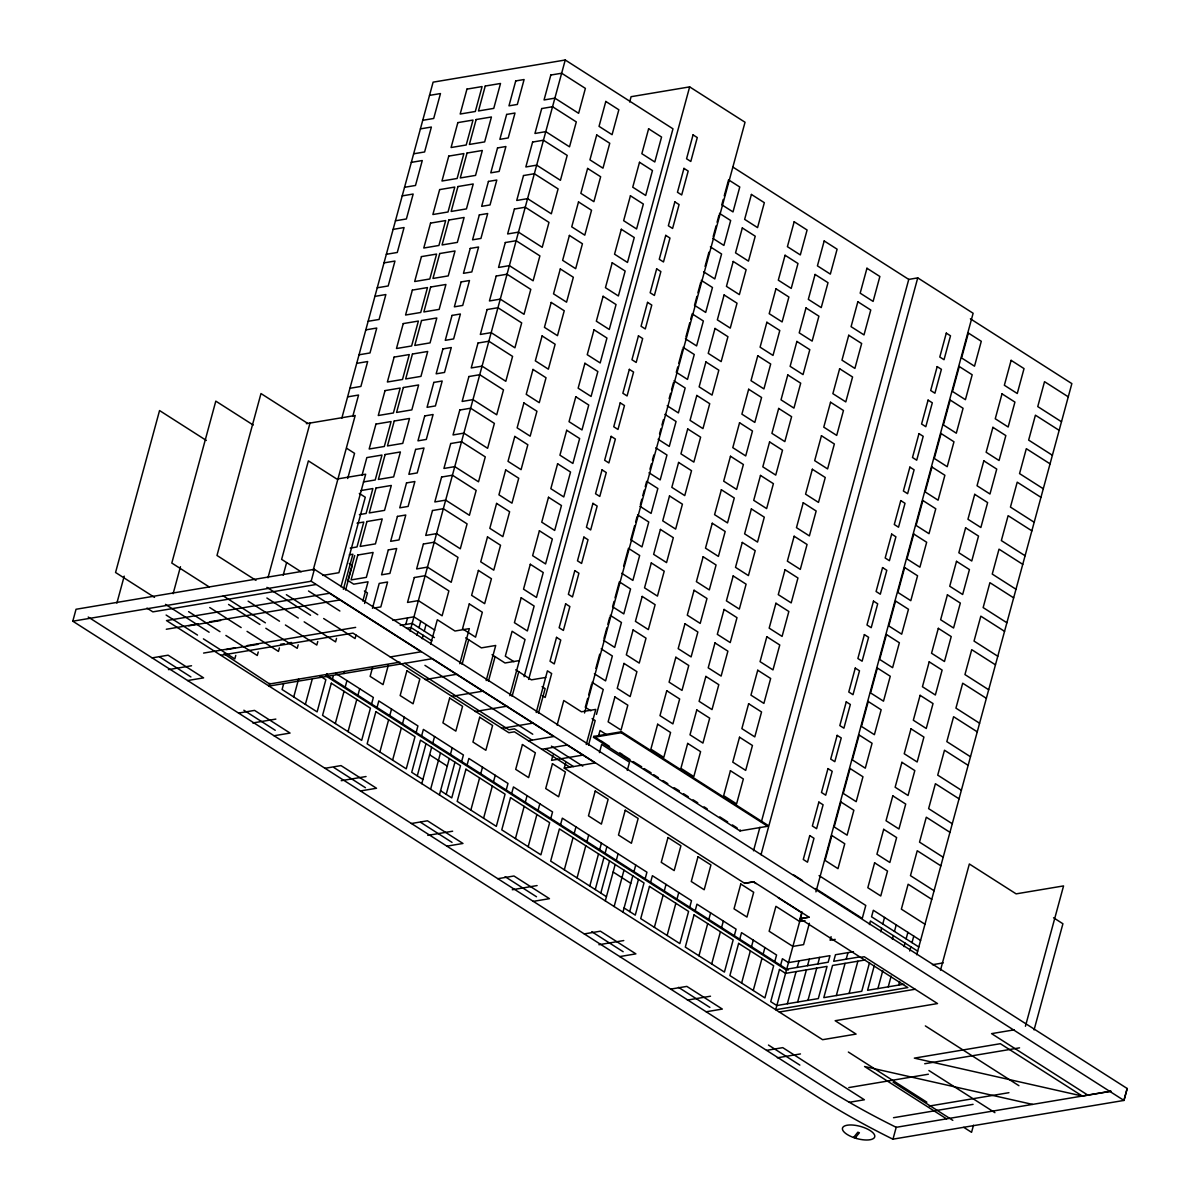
<?xml version="1.0" encoding="UTF-8"?>
<svg xmlns="http://www.w3.org/2000/svg" width="1200" height="1200" viewBox="0 0 1200 1200"><rect width="100%" height="100%" fill="white"/><g stroke="black" fill="none" stroke-linecap="round" stroke-linejoin="round"><path stroke-width="1.5" d="M72.795 621.195L76.035 609.27L314.385 569.31L1127.19 1088.505L1123.95 1100.43L892.875 1139.175A472.71 179.37 15.2 0 1 818.01 1097.205L72.795 621.195L311.16 581.235L1123.95 1100.43L1127.19 1088.505M116.88 603.12L124.215 576.135M173.13 593.7L180.465 566.7M235.77 655.41L234.81 658.92L203.415 638.865M267.975 577.785L310.02 423.06M258.24 651.99L257.28 655.5L225.885 635.445M283.185 575.205L286.59 562.68M269.79 683.295L269.04 686.07L432.06 658.74L553.8 736.515L528.435 740.76M279.405 647.91L278.445 651.42L247.05 631.365M341.805 418.23L433.11 82.155L565.245 60L672.975 128.82L524.13 676.68M352.755 416.385L358.56 395.04L347.61 396.87M313.155 570.225L355.2 415.485L306.36 423.675M311.16 581.235L314.385 569.31M283.545 684.15L282.09 689.52L317.115 711.885L325.86 679.695L319.98 675.96M298.185 644.82L297.225 648.33L265.83 628.26M347.715 478.515L354.555 453.33L346.755 448.35M293.73 696.96L298.59 679.08M361.995 475.395L366.84 457.59L381.975 455.055L375.21 479.97L363.435 481.935M317.76 641.535L316.8 645.045L285.405 624.99M305.37 704.4L312.18 679.365M340.965 586.755L365.28 497.235L359.295 493.41M343.35 589.32L352.89 554.235L349.305 554.835M354.675 555.555L347.91 580.47L353.715 584.175L368.055 581.775L362.82 601.065M345.615 589.98L352.275 565.425L349.23 563.475M326.205 676.485L326.955 673.71M336.525 638.385L335.58 641.895L304.17 621.84M332.445 679.02L333.33 675.735M343.995 673.515L344.565 671.415M356.01 635.055L355.065 638.565L323.655 618.51M364.59 603.48L367.455 592.95L364.395 591M335.31 723.51L344.055 691.32M345.18 687.15L346.965 680.595M372.45 608.325L379.215 583.41L387.585 582L380.82 606.915L374.115 608.04M348.045 731.64L356.79 699.465M357.915 695.295L359.7 688.725M372.54 667.515L370.14 676.38L383.055 684.63L388.35 665.13M371.565 704.01L373.35 697.455L335.64 673.365M377.025 707.49L378.81 700.935L417.915 725.925L416.145 732.48M405.765 624.465L407.55 617.91M410.07 631.14L565.245 60M379.875 751.98L388.62 719.805M389.76 715.62L391.545 709.065M416.925 635.355L417.855 631.92M418.995 627.72L420.765 621.18M422.205 638.7L423.135 635.265M424.275 631.095L426.045 624.555M392.61 760.125L401.355 727.935M402.495 723.765L404.28 717.21M430.65 644.31L437.325 619.74L454.98 631.02L469.335 628.62L459.795 663.705M421.605 735.96L423.375 729.405L463.41 754.98L461.625 761.535M417.27 775.875L426.015 743.685M421.77 783.645L431.655 747.285M432.795 743.115L434.565 736.56M462.06 664.365L468.72 639.795M430.605 789.285L440.475 752.925M439.425 794.925L449.31 758.565M450.435 754.38L452.22 747.825M629.67 101.985L631.095 96.69L689.655 86.88L745.035 122.25L584.535 712.995M446.205 794.355L454.95 762.165M486.18 680.55L495.72 645.465L481.365 647.88L465.675 637.845M488.43 681.21L495.105 656.655M467.085 765.015L468.87 758.46L507.99 783.45L506.205 790.005M470.85 810.105L479.595 777.915M480.735 773.745L482.505 767.175M509.835 695.67L525.045 639.525L512.1 631.26L505.32 656.175L513.96 661.68M512.085 696.33L518.76 671.76M483.585 818.235L492.33 786.045M493.47 781.875L495.255 775.32M528.66 679.425L689.655 86.88M511.665 793.5L513.45 786.945L552.555 811.935L550.785 818.49M536.22 712.515L547.425 670.845L551.655 673.545L545.175 697.44L542.355 695.64M538.47 713.175L545.145 688.62L542.085 686.67M515.43 838.575L524.175 806.385M525.3 802.215L527.085 795.66M557.1 725.085L563.775 700.515L581.43 711.795L595.785 709.395L586.26 744.48M552.99 755.085L551.565 760.335L583.395 755.01M528.165 846.705L536.91 814.515M538.05 810.345L539.82 803.79M801.93 911.82L800.055 918.72L809.04 917.175L753.66 881.805L744.675 883.35L564.27 768.12L565.665 762.975M587.715 698.355L585.285 707.25L590.88 710.82M588.675 694.8L591.585 684.12M595.845 668.415L599.715 654.18M603.975 638.475L606.885 627.795M607.845 624.24L609.78 617.115M614.04 601.425L612.6 606.765L623.79 613.905L630.555 588.99L619.365 581.835L615.015 597.855M623.625 566.145L628.47 548.34L639.66 555.495L632.88 580.41L621.69 573.255M634.665 525.525L630.795 539.76L641.985 546.915L648.765 522L637.575 514.845M635.64 521.97L637.08 516.63M640.38 504.48L641.835 499.14M642.795 495.585L644.25 490.245M645.225 486.69L646.665 481.35L657.855 488.49L651.09 513.405L639.9 506.265M649.965 469.2L651.42 463.86M652.38 460.305L653.835 454.965M659.55 433.92L661.005 428.595M661.965 425.025L663.42 419.685M669.135 398.655L670.59 393.315M671.55 389.745L673.485 382.635M677.76 366.93L676.305 372.27L687.495 379.41L694.26 354.495L683.07 347.355M678.72 363.375L682.59 349.14M685.89 336.99L689.76 322.755M690.72 319.2L692.175 313.86L703.365 321L696.6 345.915L685.41 338.775M696.93 296.37L694.515 305.28L705.69 312.42L712.47 287.505L701.28 280.365M697.89 292.815L700.8 282.135M705.06 266.43L708.93 252.195M713.19 236.49L716.1 225.825M717.06 222.255L718.995 215.145M723.255 199.44L721.815 204.78L733.005 211.92L739.77 187.005L728.58 179.865L724.23 195.885M560.55 824.715L562.32 818.16L646.935 872.205L645.15 878.76M596.475 714.405L603.255 689.49L592.065 682.335M588.51 745.14L595.185 720.57L592.125 718.62M593.535 737.355L593.805 736.395L621.465 731.76L767.925 825.315L767.67 826.275L740.01 830.91L593.535 737.355L621.21 732.705L767.67 826.275M598.665 735.435L600.015 730.5L606.285 734.505M564.315 869.805L573.06 837.615M574.185 833.445L575.97 826.875M599.445 752.61L601.665 744.435L629.505 762.21L627.285 770.385M577.05 877.935L585.795 845.745M586.92 841.575L588.705 835.02M621.21 732.705L621.465 731.76M589.785 886.065L598.53 853.875M599.67 849.705L601.44 843.15M595.245 889.56L603.99 857.37M605.115 853.2L606.9 846.645M600.795 893.1L609.54 860.91M605.295 900.87L615.18 864.51M616.305 860.34L618.09 853.785M614.13 906.51L624 870.15M622.95 912.15L632.82 875.79M633.96 871.62L635.745 865.065M629.715 911.58L638.46 879.39M650.61 882.255L652.395 875.7L691.5 900.69L689.73 907.245M654.375 927.33L663.12 895.14M664.26 890.97L666.03 884.415M667.11 935.46L675.855 903.27M676.995 899.1L678.765 892.545M695.19 910.725L696.96 904.17L736.08 929.16L734.295 935.715M698.955 955.8L707.7 923.61M708.825 919.44L710.61 912.885M740.01 830.91L740.265 829.95M711.69 963.945L720.435 931.755M721.56 927.585L723.345 921.03M753.51 850.8L759.9 827.295M761.37 821.865L908.76 279.42L917.745 277.875L973.125 313.26L815.925 891.87M761.025 854.685L917.745 277.875M739.755 939.195L741.54 932.64L776.565 955.02L774.78 961.575M741.615 983.055L750.36 950.865M751.5 946.695L753.285 940.14M753.255 990.495L762 958.305M763.14 954.135L764.925 947.58M780.6 965.295L782.385 958.74L788.49 962.625L829.965 955.665L828.18 962.22L786.705 969.18M787.335 1003.785L796.08 971.595M797.205 967.425L798.99 960.87M809.385 923.265L803.58 944.625L792.885 946.425L769.14 931.245L775.92 906.33L799.665 921.51L805.005 920.61M797.655 1002.045L806.4 969.855M807.54 965.685L809.31 959.13M807.975 1000.32L816.72 968.13M817.86 963.96L819.645 957.405M831.075 936.675L830.1 940.245L835.2 939.39M836.325 995.55L845.07 963.36M846.195 959.19L847.98 952.635M849.12 993.405L857.865 961.2M869.445 924.555L870.42 920.985L917.67 951.15M869.52 962.655L861.75 991.29L823.8 997.65L832.545 965.46L865.08 959.985M880.665 931.725L881.64 928.14M882.78 923.97L884.55 917.445M874.395 965.25L867.585 990.3L903.81 984.225M877.905 988.575L882.78 970.68M892.35 939.18L893.31 935.595M894.45 931.425L896.22 924.9M888.24 986.835L891.15 976.095M904.035 946.65L905.01 943.065M906.12 938.88L907.905 932.355M898.695 985.08L899.67 981.495M909.72 951L910.845 946.83M911.985 942.63L913.77 936.105M916.695 954.735L1071.855 383.61L970.38 318.795M892.965 1139.22L896.205 1127.31L1111.08 1091.205L1082.31 1096.05L914.34 1058.13L1000.35 1043.7L1082.31 1096.05M940.5 970.125L969.345 863.985L1016.13 893.865L1063.56 885.915L1025.43 1026.255M973.5 1125.195L971.565 1132.32L963.75 1127.34M1034.07 1029.9L1062.915 923.76L1053.555 917.775M853.545 1137.51L857.835 1132.215L859.395 1132.755L855.105 1138.035M429.525 95.385L440.475 93.555L433.695 118.47L422.745 120.3M420.42 128.88L431.37 127.05L424.605 151.965L413.655 153.795M411.315 162.375L422.265 160.545L415.5 185.46L404.55 187.29M402.21 195.885L413.16 194.04L406.395 218.955L395.445 220.8M393.12 229.38L404.07 227.55L397.29 252.465L386.34 254.295M384.015 262.875L394.965 261.045L388.2 285.96L377.25 287.79M374.91 296.37L385.86 294.54L379.095 319.455L368.145 321.285M365.805 329.88L376.755 328.035L369.99 352.95L359.04 354.795M356.715 363.375L367.665 361.53L360.885 386.445L349.935 388.29M361.095 490.53L372.87 488.55L366.105 513.465L359.385 514.59M357.045 523.185L363.78 522.045L357 546.96L350.28 548.1M322.695 575.415L338.91 572.7L365.67 474.225L336.84 479.055L308.385 460.875L281.625 559.365L301.095 571.8M315.885 584.535L152.865 611.865L146.955 608.1M209.925 621.75L340.5 599.85M166.305 629.25L198.12 623.91M188.76 625.83L220.59 620.49M152.145 657.885L168.105 655.2L203.595 677.865L187.62 680.55M392.835 620.385L413.955 616.83L434.79 630.135M203.595 653.07L235.425 647.745M247.23 645.57L355.665 627.39M226.065 649.65L257.895 644.325M280.545 644.295L284.19 643.695M287.85 643.08L291.495 642.465M220.815 655.275L352.95 633.12L508.89 732.735L514.425 731.805L569.805 767.19M400.245 625.395L412.185 623.385L434.46 637.605M406.575 628.32L411.045 627.57L431.88 640.845M168.435 669.63L191.535 665.76M390.255 656.955L421.14 651.765L329.535 593.25L166.5 620.58L822.615 1039.695L856.095 1034.085L835.17 1020.72L937.515 1003.56L864.225 956.745L860.535 957.36M399.9 662.145L269.595 683.985L223.95 653.79M519.375 660.585L505.02 662.985L492.06 654.705M425.115 679.56L456.945 674.235M238.56 713.085L254.565 710.4L290.055 733.065L274.05 735.75M252.765 722.97L275.85 719.1M545.745 677.43L531.405 679.845L515.715 669.81M451.5 696.42L483.33 691.08M475.155 711.525L506.97 706.185M501.54 728.385L533.355 723.045M324.99 768.3L341.01 765.6L376.515 788.265L360.465 790.95M341.22 780.69L366.045 776.535M541.815 749.295L567.165 745.05L595.17 762.93L564.27 768.12M411.405 823.5L427.47 820.8L462.96 843.465L446.895 846.165M427.8 835.365L452.625 831.21M497.835 878.7L513.96 876L549.45 898.665L533.31 901.365M512.28 889.74L537.105 885.57M744.63 883.32L753.66 881.805M584.265 933.915L600.405 931.2L635.895 953.865L619.74 956.58M598.92 944.715L623.76 940.56M809.085 917.205L800.055 918.72L907.83 987.57L775.695 1009.725L801.99 912.915L778.245 897.75M853.455 951.72L835.47 954.735L833.685 961.29L859.005 957.03M670.68 989.115L686.835 986.4L722.325 1009.065L706.17 1011.78M687.405 1000.08L710.505 996.21M932.445 964.71L943.2 962.91M779.28 1012.02L915.105 989.25M766.575 1050.36L782.745 1047.645L864.375 1099.77L849.315 1102.29M777.375 1057.8L800.46 1053.93M1014.33 1029.825L991.575 1033.635L1087.815 1095.105M924.72 1063.74L1019.565 1047.84M848.805 1087.575L928.365 1074.225M929.355 1106.04L1008.93 1092.69M893.52 1117.71L973.08 1104.36M1032.54 1104.405L864.57 1066.5L946.53 1118.85M733.065 167.19L908.76 279.42M1068.27 396.84L1044.525 381.675L1037.76 406.59L1061.49 421.755M719.475 213.36L730.665 220.515L723.9 245.43L712.71 238.275M1059.165 430.35L1035.42 415.185L1028.655 440.1L1052.4 455.265M710.385 246.855L721.575 254.01L714.795 278.925L703.605 271.77M1050.06 463.845L1026.315 448.68L1019.55 473.595L1043.295 488.76M1040.955 497.34L1017.225 482.175L1010.445 507.09L1034.19 522.255M1031.865 530.835L1008.12 515.67L1001.355 540.585L1025.085 555.75M1022.76 564.345L999.015 549.165L992.25 574.08L1015.995 589.26M673.98 380.85L685.17 388.005L678.39 412.92L667.2 405.765M1013.655 597.84L989.91 582.675L983.145 607.59L1006.89 622.755M664.875 414.345L676.065 421.5L669.285 446.415L658.11 439.26M1004.55 631.335L980.82 616.17L974.04 641.085L997.785 656.25M655.77 447.855L666.96 454.995L660.195 479.91L649.005 472.77M995.46 664.83L971.715 649.665L964.95 674.58L988.68 689.745M986.355 698.325L962.7 683.22L955.935 708.135L979.59 723.24M977.25 731.835L953.595 716.715L946.83 741.63L970.485 756.75M968.145 765.33L944.49 750.225L937.725 775.14L961.38 790.245M959.055 798.825L935.4 783.72L928.62 808.635L952.275 823.74M610.26 615.345L621.45 622.485L614.685 647.4L603.495 640.26M949.95 832.32L926.295 817.215L919.53 842.13L943.185 857.235M307.77 423.435L260.985 393.555L216.99 555.48L255.975 580.38M253.23 425.04L215.805 401.13L171.81 563.055L209.235 586.965M601.17 648.84L612.345 655.98L605.58 680.895L594.39 673.755M940.845 865.83L917.235 850.74L910.47 875.655L934.08 890.745M931.74 899.325L908.13 884.235L901.365 909.15L924.975 924.24M206.34 440.445L159.555 410.55L115.56 572.49L154.545 597.39M819.075 875.61L865.785 905.46L862.275 918.405L815.55 888.555M920.58 940.455L873.33 910.275L871.56 916.8L918.795 946.98M593.805 736.395L600.105 740.415M600.915 740.73L609.555 746.46M619.725 752.76L622.875 754.755M623.73 755.505L630.03 759.54M633.18 761.55L641.685 766.785M644.205 768.585L651.105 772.8M653.64 774.63L658.365 777.645M663.09 780.66L667.815 783.675M674.115 787.695L679.335 790.83M683.565 793.74L688.29 796.755M693.015 799.77L697.74 802.785M704.04 806.82L707.19 808.83M719.79 816.87L727.665 821.91M732.39 824.925L737.115 827.94M793.275 874.65L802.515 880.545M308.49 590.97L339.885 611.025M424.935 665.355L532.755 734.235M551.385 746.13L582.78 766.185M532.125 740.145L514.47 728.865L508.95 729.795L404.85 663.3M545.505 748.68L573.495 766.56M753.18 881.745L756.045 883.575M286.365 594.69L317.76 614.745M266.895 587.355L310.56 615.255M266.88 598.005L298.275 618.075M925.35 1025.91L1018.92 1085.685M248.115 601.155L279.51 621.21M223.275 595.935L265.38 622.83M228.54 604.44L259.935 624.495M327.495 675.855L788.13 970.095M325.665 675.795L786.285 970.035M209.745 607.53L241.155 627.585M928.905 1070.52L994.92 1112.67M429.615 754.8L447.27 766.065M613.14 872.025L630.78 883.305M188.58 611.625L219.99 631.68M165.465 604.365L209.13 632.25M166.125 615.045L197.52 635.1M422.91 779.475L411.72 772.32L420.465 740.145L460.5 765.705L451.755 797.895L440.565 790.74M606.435 896.7L550.665 861.075L559.41 828.9L644.01 882.945L635.265 915.12L624.075 907.98M848.355 1052.04L926.85 1102.185M893.07 1082.175L952.815 1120.35M420.63 822.33L452.025 842.385M591.75 931.68L623.16 951.735M505.11 876.69L536.505 896.76M678.495 987.345L709.89 1007.4M334.05 767.655L365.445 787.71M768.465 1045.05L799.86 1065.105M243.855 710.22L275.25 730.29M159.525 656.88L190.92 676.935M88.215 617.04L821.25 1085.295A473.01 179.49 15.2 0 0 844.77 1099.665L850.89 1103.205A473.01 179.49 15.2 0 0 896.205 1127.31M375.945 424.095L369.165 449.01L384.315 446.475L391.08 421.56L375.945 424.095M385.035 390.6L378.27 415.515L393.405 412.965L400.185 388.05L385.035 390.6M394.14 357.09L387.375 382.005L402.51 379.47L409.275 354.555L394.14 357.09M403.245 323.595L396.48 348.51L411.615 345.975L418.38 321.06L403.245 323.595M412.35 290.1L405.57 315.015L420.72 312.48L427.485 287.565L412.35 290.1M421.44 256.605L414.675 281.52L429.81 278.985L436.59 254.07L421.44 256.605M430.545 223.11L423.78 248.025L438.915 245.475L445.68 220.56L430.545 223.11M439.65 189.6L432.885 214.515L448.02 211.98L454.785 187.065L439.65 189.6M448.755 156.105L441.975 181.02L457.125 178.485L463.89 153.57L448.755 156.105M457.845 122.61L451.08 147.525L466.215 144.99L472.995 120.075L457.845 122.61M466.95 89.115L460.185 114.03L475.32 111.48L482.085 86.565L466.95 89.115M357.825 555.015L351.06 579.93L366.345 577.365L373.11 552.45L357.825 555.015M366.93 521.52L360.165 546.435L375.435 543.87L382.215 518.955L366.93 521.52M376.035 488.025L369.27 512.94L384.54 510.375L391.305 485.46L376.035 488.025M385.14 454.53L378.36 479.445L393.645 476.88L400.41 451.965L385.14 454.53M394.23 421.02L387.465 445.935L402.75 443.385L409.515 418.47L394.23 421.02M403.335 387.525L396.57 412.44L411.84 409.875L418.62 384.96L403.335 387.525M412.44 354.03L405.675 378.945L420.945 376.38L427.71 351.465L412.44 354.03M421.545 320.535L414.765 345.45L430.05 342.885L436.815 317.97L421.545 320.535M430.635 287.025L423.87 311.94L439.155 309.39L445.92 284.475L430.635 287.025M439.74 253.53L432.975 278.445L448.245 275.895L455.025 250.965L439.74 253.53M448.845 220.035L442.08 244.95L457.35 242.385L464.115 217.47L448.845 220.035M457.95 186.54L451.17 211.455L466.455 208.89L473.22 183.975L457.95 186.54M467.04 153.045L460.275 177.96L475.56 175.395L482.325 150.48L467.04 153.045M476.145 119.535L469.38 144.45L484.65 141.9L491.43 116.985L476.145 119.535M485.25 86.04L478.485 110.955L493.755 108.39L500.52 83.475L485.25 86.04M331.305 683.19L322.56 715.38L361.68 740.37L370.425 708.18L331.305 683.19M388.32 549.9L381.555 574.815L389.91 573.42L396.69 548.505L388.32 549.9M397.425 516.405L390.645 541.32L399.015 539.925L405.78 515.01L397.425 516.405M406.515 482.91L399.75 507.825L408.12 506.43L414.885 481.515L406.515 482.91M415.62 449.415L408.855 474.33L417.225 472.92L423.99 448.005L415.62 449.415M424.725 415.92L417.96 440.835L426.315 439.425L433.095 414.51L424.725 415.92M433.83 382.41L427.05 407.325L435.42 405.93L442.185 381.015L433.83 382.41M442.92 348.915L436.155 373.83L444.525 372.435L451.29 347.52L442.92 348.915M452.025 315.42L445.26 340.335L453.63 338.925L460.395 314.01L452.025 315.42M461.13 281.925L454.365 306.84L462.72 305.43L469.5 280.515L461.13 281.925M470.235 248.415L463.455 273.33L471.825 271.935L478.59 247.02L470.235 248.415M479.325 214.92L472.56 239.835L480.93 238.44L487.695 213.525L479.325 214.92M488.43 181.425L481.665 206.34L490.035 204.945L496.8 180.03L488.43 181.425M497.535 147.93L490.77 172.845L499.125 171.435L505.905 146.52L497.535 147.93M506.64 114.435L499.86 139.35L508.23 137.94L514.995 113.025L506.64 114.435M515.73 80.925L508.965 105.84L517.335 104.445L524.1 79.53L515.73 80.925M375.885 711.66L367.14 743.85L406.26 768.84L415.005 736.65L375.885 711.66M414.3 577.53L407.52 602.445L418.365 600.615L442.11 615.795L448.875 590.88L425.13 575.7L414.3 577.53M423.39 544.02L416.625 568.935L427.47 567.12L451.215 582.285L457.98 557.37L434.235 542.205L423.39 544.02M432.495 510.525L425.73 535.44L436.56 533.625L460.305 548.79L467.085 523.875L443.34 508.71L432.495 510.525M441.6 477.03L434.82 501.945L445.665 500.13L469.41 515.295L476.175 490.38L452.445 475.215L441.6 477.03M450.705 443.535L443.925 468.45L454.77 466.635L478.515 481.8L485.28 456.885L461.535 441.72L450.705 443.535M459.795 410.04L453.03 434.955L463.875 433.125L487.62 448.305L494.385 423.39L470.64 408.21L459.795 410.04M468.9 376.53L462.135 401.445L472.965 399.63L496.71 414.795L503.49 389.88L479.745 374.715L468.9 376.53M478.005 343.035L471.225 367.95L482.07 366.135L505.815 381.3L512.58 356.385L488.85 341.22L478.005 343.035M487.11 309.54L480.33 334.455L491.175 332.64L514.92 347.805L521.685 322.89L497.94 307.725L487.11 309.54M496.2 276.045L489.435 300.96L500.28 299.13L524.025 314.31L530.79 289.395L507.045 274.215L496.2 276.045M505.305 242.535L498.54 267.45L509.37 265.635L533.115 280.8L539.895 255.885L516.15 240.72L505.305 242.535M514.41 209.04L507.63 233.955L518.475 232.14L542.22 247.305L548.985 222.39L525.255 207.225L514.41 209.04M523.515 175.545L516.735 200.46L527.58 198.645L551.325 213.81L558.09 188.895L534.345 173.73L523.515 175.545M532.605 142.05L525.84 166.965L536.685 165.15L560.43 180.315L567.195 155.4L543.45 140.235L532.605 142.05M541.71 108.555L534.945 133.47L545.79 131.64L569.52 146.82L576.3 121.905L552.555 106.725L541.71 108.555M550.815 75.045L544.05 99.96L554.88 98.145L578.625 113.31L585.39 88.395L561.66 73.23L550.815 75.045M406.905 670.74L400.155 695.55L413.085 703.8L419.82 679.005L406.905 670.74M469.29 603.915L462.525 628.83L475.56 637.155L482.325 612.24L469.29 603.915M478.395 570.42L471.615 595.335L484.665 603.66L491.43 578.745L478.395 570.42M487.5 536.91L480.72 561.825L493.755 570.165L500.535 545.25L487.5 536.91M496.59 503.415L489.825 528.33L502.86 536.655L509.625 511.74L496.59 503.415M505.695 469.92L498.93 494.835L511.965 503.16L518.73 478.245L505.695 469.92M514.8 436.425L508.02 461.34L521.07 469.665L527.835 444.75L514.8 436.425M523.905 402.93L517.125 427.845L530.16 436.17L536.94 411.255L523.905 402.93M532.995 369.42L526.23 394.335L539.265 402.675L546.03 377.76L532.995 369.42M542.1 335.925L535.335 360.84L548.37 369.165L555.135 344.25L542.1 335.925M551.205 302.43L544.44 327.345L557.475 335.67L564.24 310.755L551.205 302.43M560.31 268.935L553.53 293.85L566.565 302.175L573.345 277.26L560.31 268.935M569.4 235.425L562.635 260.34L575.67 268.68L582.435 243.765L569.4 235.425M578.505 201.93L571.74 226.845L584.775 235.17L591.54 210.255L578.505 201.93M587.61 168.435L580.845 193.35L593.88 201.675L600.645 176.76L587.61 168.435M596.715 134.94L589.935 159.855L602.97 168.18L609.75 143.265L596.715 134.94M605.805 101.445L599.04 126.36L612.075 134.685L618.84 109.77L605.805 101.445M449.655 698.055L442.92 722.865L455.835 731.115L462.57 706.305L449.655 698.055M479.685 717.24L472.935 742.035L485.85 750.285L492.6 725.49L479.685 717.24M465.945 769.2L457.2 801.375L496.32 826.365L505.065 794.175L465.945 769.2M521.205 597.765L514.425 622.68L527.37 630.945L534.135 606.03L521.205 597.765M530.295 564.255L523.53 589.17L536.475 597.45L543.24 572.535L530.295 564.255M539.4 530.76L532.635 555.675L545.58 563.94L552.345 539.025L539.4 530.76M548.505 497.265L541.74 522.18L554.67 530.445L561.45 505.53L548.505 497.265M557.61 463.77L550.83 488.685L563.775 496.95L570.54 472.035L557.61 463.77M566.7 430.275L559.935 455.19L572.88 463.455L579.645 438.54L566.7 430.275M575.805 396.765L569.04 421.68L581.985 429.945L588.75 405.03L575.805 396.765M584.91 363.27L578.145 388.185L591.075 396.45L597.855 371.535L584.91 363.27M594.015 329.775L587.235 354.69L600.18 362.955L606.945 338.04L594.015 329.775M603.105 296.28L596.34 321.195L609.285 329.46L616.05 304.545L603.105 296.28M612.21 262.77L605.445 287.685L618.39 295.965L625.155 271.05L612.21 262.77M621.315 229.275L614.55 254.19L627.48 262.455L634.26 237.54L621.315 229.275M630.42 195.78L623.64 220.695L636.585 228.96L643.35 204.045L630.42 195.78M639.51 162.285L632.745 187.2L645.69 195.465L652.455 170.55L639.51 162.285M648.615 128.79L641.85 153.705L654.795 161.97L661.56 137.055L648.615 128.79M522.435 744.555L515.7 769.35L528.615 777.6L535.35 752.805L522.435 744.555M510.525 797.67L501.78 829.86L540.9 854.85L549.645 822.66L510.525 797.67M556.53 637.35L550.035 661.23L554.265 663.93L560.76 640.05L556.53 637.35M565.635 603.855L559.14 627.735L563.37 630.435L569.865 606.555L565.635 603.855M574.815 570.615L568.38 594.33L572.475 596.94L578.91 573.225L574.815 570.615M583.92 537.105L577.485 560.82L581.58 563.445L588.015 539.73L583.92 537.105M592.935 503.355L586.44 527.25L590.67 529.95L597.165 506.055L592.935 503.355M602.04 469.86L595.545 493.74L599.775 496.44L606.27 472.56L602.04 469.86M611.145 436.35L604.65 460.245L608.88 462.945L615.375 439.05L611.145 436.35M620.235 402.855L613.755 426.75L617.985 429.45L624.465 405.555L620.235 402.855M629.34 369.36L622.86 393.255L627.075 395.955L633.57 372.06L629.34 369.36M638.445 335.865L631.95 359.745L636.18 362.445L642.675 338.565L638.445 335.865M647.55 302.37L641.055 326.25L645.285 328.95L651.78 305.07L647.55 302.37M656.655 268.86L650.16 292.755L654.39 295.455L660.87 271.56L656.655 268.86M665.745 235.365L659.265 259.26L663.48 261.96L669.975 238.065L665.745 235.365M674.85 201.87L668.355 225.765L672.585 228.465L679.08 204.57L674.85 201.87M683.955 168.375L677.46 192.255L681.69 194.955L688.185 171.075L683.955 168.375M693.06 134.865L686.565 158.76L690.795 161.46L697.275 137.565L693.06 134.865M552.45 763.725L545.715 788.535L558.63 796.785L565.38 771.975L552.45 763.725M614.895 696.93L608.13 721.845L621.045 730.095L627.81 705.18L614.895 696.93M624 663.42L617.235 688.335L630.15 696.585L636.915 671.67L624 663.42M633.105 629.925L626.325 654.84L639.24 663.09L646.02 638.175L633.105 629.925M642.195 596.43L635.43 621.345L648.345 629.595L655.125 604.68L642.195 596.43M651.3 562.935L644.535 587.85L657.45 596.1L664.215 571.185L651.3 562.935M660.405 529.425L653.64 554.34L666.555 562.605L673.32 537.69L660.405 529.425M669.51 495.93L662.73 520.845L675.645 529.095L682.425 504.18L669.51 495.93M678.6 462.435L671.835 487.35L684.75 495.6L691.53 470.685L678.6 462.435M687.705 428.94L680.94 453.855L693.855 462.105L700.62 437.19L687.705 428.94M696.81 395.445L690.045 420.36L702.96 428.61L709.725 403.695L696.81 395.445M705.915 361.935L699.135 386.85L712.05 395.1L718.83 370.185L705.915 361.935M715.005 328.44L708.24 353.355L721.155 361.605L727.935 336.69L715.005 328.44M724.11 294.945L717.345 319.86L730.26 328.11L737.025 303.195L724.11 294.945M733.215 261.45L726.45 286.365L739.365 294.615L746.13 269.7L733.215 261.45M742.32 227.94L735.54 252.855L748.47 261.12L755.235 236.205L742.32 227.94M751.41 194.445L744.645 219.36L757.56 227.61L764.34 202.695L751.41 194.445M595.215 791.04L588.48 815.835L601.395 824.1L608.13 799.29L595.215 791.04M625.23 810.21L618.495 835.02L631.41 843.27L638.145 818.46L625.23 810.21M657.66 724.23L650.88 749.145L663.795 757.41L670.575 732.495L657.66 724.23M666.75 690.735L659.985 715.65L672.9 723.9L679.665 698.985L666.75 690.735M675.855 657.24L669.09 682.155L682.005 690.405L688.77 665.49L675.855 657.24M684.96 623.745L678.18 648.66L691.11 656.91L697.875 631.995L684.96 623.745M694.065 590.25L687.285 615.165L700.2 623.415L706.98 598.5L694.065 590.25M703.155 556.74L696.39 581.655L709.305 589.905L716.07 564.99L703.155 556.74M712.26 523.245L705.495 548.16L718.41 556.41L725.175 531.495L712.26 523.245M721.365 489.75L714.585 514.665L727.515 522.915L734.28 498L721.365 489.75M730.47 456.255L723.69 481.17L736.605 489.42L743.385 464.505L730.47 456.255M739.56 422.745L732.795 447.66L745.71 455.925L752.475 431.01L739.56 422.745M748.665 389.25L741.9 414.165L754.815 422.415L761.58 397.5L748.665 389.25M757.77 355.755L751.005 380.67L763.92 388.92L770.685 364.005L757.77 355.755M766.875 322.26L760.095 347.175L773.01 355.425L779.79 330.51L766.875 322.26M775.965 288.765L769.2 313.68L782.115 321.93L788.895 297.015L775.965 288.765M785.07 255.255L778.305 280.17L791.22 288.42L797.985 263.505L785.07 255.255M794.175 221.76L787.41 246.675L800.325 254.925L807.09 230.01L794.175 221.76M687.675 743.415L680.91 768.33L693.825 776.58L700.59 751.665L687.675 743.415M696.78 709.92L690 734.835L702.93 743.085L709.695 718.17L696.78 709.92M705.87 676.41L699.105 701.325L712.02 709.59L718.8 684.675L705.87 676.41M714.975 642.915L708.21 667.83L721.125 676.08L727.89 651.165L714.975 642.915M724.08 609.42L717.315 634.335L730.23 642.585L736.995 617.67L724.08 609.42M733.185 575.925L726.405 600.84L739.335 609.09L746.1 584.175L733.185 575.925M742.275 542.43L735.51 567.345L748.425 575.595L755.205 550.68L742.275 542.43M751.38 508.92L744.615 533.835L757.53 542.085L764.295 517.17L751.38 508.92M760.485 475.425L753.72 500.34L766.635 508.59L773.4 483.675L760.485 475.425M769.59 441.93L762.81 466.845L775.74 475.095L782.505 450.18L769.59 441.93M778.68 408.435L771.915 433.35L784.83 441.6L791.61 416.685L778.68 408.435M787.785 374.925L781.02 399.84L793.935 408.105L800.7 383.19L787.785 374.925M796.89 341.43L790.125 366.345L803.04 374.595L809.805 349.68L796.89 341.43M805.995 307.935L799.215 332.85L812.145 341.1L818.91 316.185L805.995 307.935M815.085 274.44L808.32 299.355L821.235 307.605L828.015 282.69L815.085 274.44M824.19 240.945L817.425 265.86L830.34 274.11L837.105 249.195L824.19 240.945M649.47 886.425L640.725 918.615L679.845 943.605L688.59 911.415L649.47 886.425M667.995 837.525L661.245 862.335L674.175 870.585L680.91 845.775L667.995 837.525M698.01 856.71L691.275 881.505L704.19 889.755L710.925 864.96L698.01 856.71M730.425 770.73L723.66 795.645L736.575 803.895L743.355 778.98L730.425 770.73M739.53 737.22L732.765 762.135L745.68 770.4L752.445 745.485L739.53 737.22M748.635 703.725L741.87 728.64L754.785 736.89L761.55 711.975L748.635 703.725M757.74 670.23L750.96 695.145L763.89 703.395L770.655 678.48L757.74 670.23M766.83 636.735L760.065 661.65L772.98 669.9L779.76 644.985L766.83 636.735M775.935 603.24L769.17 628.155L782.085 636.405L788.85 611.49L775.935 603.24M785.04 569.73L778.275 594.645L791.19 602.895L797.955 577.98L785.04 569.73M794.145 536.235L787.365 561.15L800.295 569.4L807.06 544.485L794.145 536.235M803.235 502.74L796.47 527.655L809.385 535.905L816.165 510.99L803.235 502.74M812.34 469.245L805.575 494.16L818.49 502.41L825.255 477.495L812.34 469.245M821.445 435.735L814.68 460.65L827.595 468.915L834.36 444L821.445 435.735M830.55 402.24L823.77 427.155L836.7 435.405L843.465 410.49L830.55 402.24M839.64 368.745L832.875 393.66L845.79 401.91L852.57 376.995L839.64 368.745M848.745 335.25L841.98 360.165L854.895 368.415L861.66 343.5L848.745 335.25M857.85 301.755L851.085 326.67L864 334.92L870.765 310.005L857.85 301.755M866.955 268.245L860.175 293.16L873.105 301.41L879.87 276.495L866.955 268.245M694.05 914.895L685.305 947.085L724.425 972.075L733.17 939.885L694.05 914.895M740.775 884.01L734.025 908.82L746.955 917.07L753.69 892.26L740.775 884.01M738.63 943.38L729.885 975.555L764.91 997.935L773.655 965.745L738.63 943.38M809.76 835.59L803.28 859.485L807.495 862.185L813.99 838.29L809.76 835.59M818.865 802.095L812.37 825.99L816.6 828.69L823.095 804.795L818.865 802.095M827.97 768.6L821.475 792.48L825.705 795.18L832.2 771.3L827.97 768.6M855.27 668.1L848.775 691.995L853.005 694.695L859.5 670.8L855.27 668.1M864.375 634.605L857.88 658.5L862.11 661.2L868.605 637.305L864.375 634.605M873.48 601.11L866.985 624.99L871.215 627.69L877.695 603.81L873.48 601.11M882.57 567.6L876.09 591.495L880.305 594.195L886.8 570.3L882.57 567.6M891.675 534.105L885.18 558L889.41 560.7L895.905 536.805L891.675 534.105M900.78 500.61L894.285 524.505L898.515 527.205L905.01 503.31L900.78 500.61M909.885 467.115L903.39 490.995L907.62 493.695L914.1 469.815L909.885 467.115M918.975 433.62L912.495 457.5L916.71 460.2L923.205 436.32L918.975 433.62M928.08 400.11L921.585 424.005L925.815 426.705L932.31 402.81L928.08 400.11M937.185 366.615L930.69 390.51L934.92 393.21L941.415 369.315L937.185 366.615M946.29 333.12L939.795 357.015L944.025 359.715L950.505 335.82L946.29 333.12M837.15 735.36L830.715 759.075L834.81 761.685L841.245 737.97L837.15 735.36M846.255 701.865L839.82 725.58L843.9 728.19L850.35 704.475L846.255 701.865M779.475 969.465L770.73 1001.655L776.82 1005.54L818.31 998.58L827.055 966.39L785.565 973.365L779.475 969.465M831.84 835.5L825.075 860.415L837.99 868.665L844.755 843.75L831.84 835.5M840.945 802.005L834.18 826.92L847.095 835.17L853.86 810.255L840.945 802.005M850.05 768.51L843.27 793.425L856.2 801.675L862.965 776.76L850.05 768.51M859.14 735.015L852.375 759.93L865.29 768.18L872.07 743.265L859.14 735.015M868.245 701.505L861.48 726.42L874.395 734.685L881.16 709.77L868.245 701.505M877.35 668.01L870.585 692.925L883.5 701.175L890.265 676.26L877.35 668.01M886.455 634.515L879.675 659.43L892.605 667.68L899.37 642.765L886.455 634.515M895.545 601.02L888.78 625.935L901.695 634.185L908.475 609.27L895.545 601.02M904.65 567.525L897.885 592.44L910.8 600.69L917.565 575.775L904.65 567.525M913.755 534.015L906.99 558.93L919.905 567.18L926.67 542.265L913.755 534.015M922.86 500.52L916.08 525.435L929.01 533.685L935.775 508.77L922.86 500.52M931.95 467.025L925.185 491.94L938.1 500.19L944.88 475.275L931.95 467.025M941.055 433.53L934.29 458.445L947.205 466.695L953.97 441.78L941.055 433.53M950.16 400.02L943.395 424.935L956.31 433.2L963.075 408.285L950.16 400.02M959.265 366.525L952.485 391.44L965.415 399.69L972.18 374.775L959.265 366.525M968.355 333.03L961.59 357.945L974.505 366.195L981.285 341.28L968.355 333.03M874.605 862.815L867.825 887.73L880.755 895.98L887.52 871.065L874.605 862.815M883.695 829.32L876.93 854.235L889.845 862.485L896.625 837.57L883.695 829.32M892.8 795.825L886.035 820.74L898.95 828.99L905.715 804.075L892.8 795.825M901.905 762.315L895.14 787.23L908.055 795.495L914.82 770.58L901.905 762.315M911.01 728.82L904.23 753.735L917.16 761.985L923.925 737.07L911.01 728.82M920.1 695.325L913.335 720.24L926.25 728.49L933.03 703.575L920.1 695.325M929.205 661.83L922.44 686.745L935.355 694.995L942.12 670.08L929.205 661.83M938.31 628.335L931.545 653.25L944.46 661.5L951.225 636.585L938.31 628.335M947.415 594.825L940.635 619.74L953.565 627.99L960.33 603.075L947.415 594.825M956.505 561.33L949.74 586.245L962.655 594.495L969.435 569.58L956.505 561.33M965.61 527.835L958.845 552.75L971.76 561L978.525 536.085L965.61 527.835M974.715 494.34L967.95 519.255L980.865 527.505L987.63 502.59L974.715 494.34M983.82 460.83L977.04 485.745L989.97 494.01L996.735 469.095L983.82 460.83M992.91 427.335L986.145 452.25L999.06 460.5L1005.84 435.585L992.91 427.335M1002.015 393.84L995.25 418.755L1008.165 427.005L1014.93 402.09L1002.015 393.84M1011.12 360.345L1004.355 385.26L1017.27 393.51L1024.035 368.595L1011.12 360.345M856.38 1138.44L852.315 1137.045A16.695 6.33 15.2 0 1 847.755 1125.135A16.695 6.33 15.2 0 1 874.08 1134.12A16.695 6.33 15.2 0 1 856.38 1138.44"/></g></svg>
